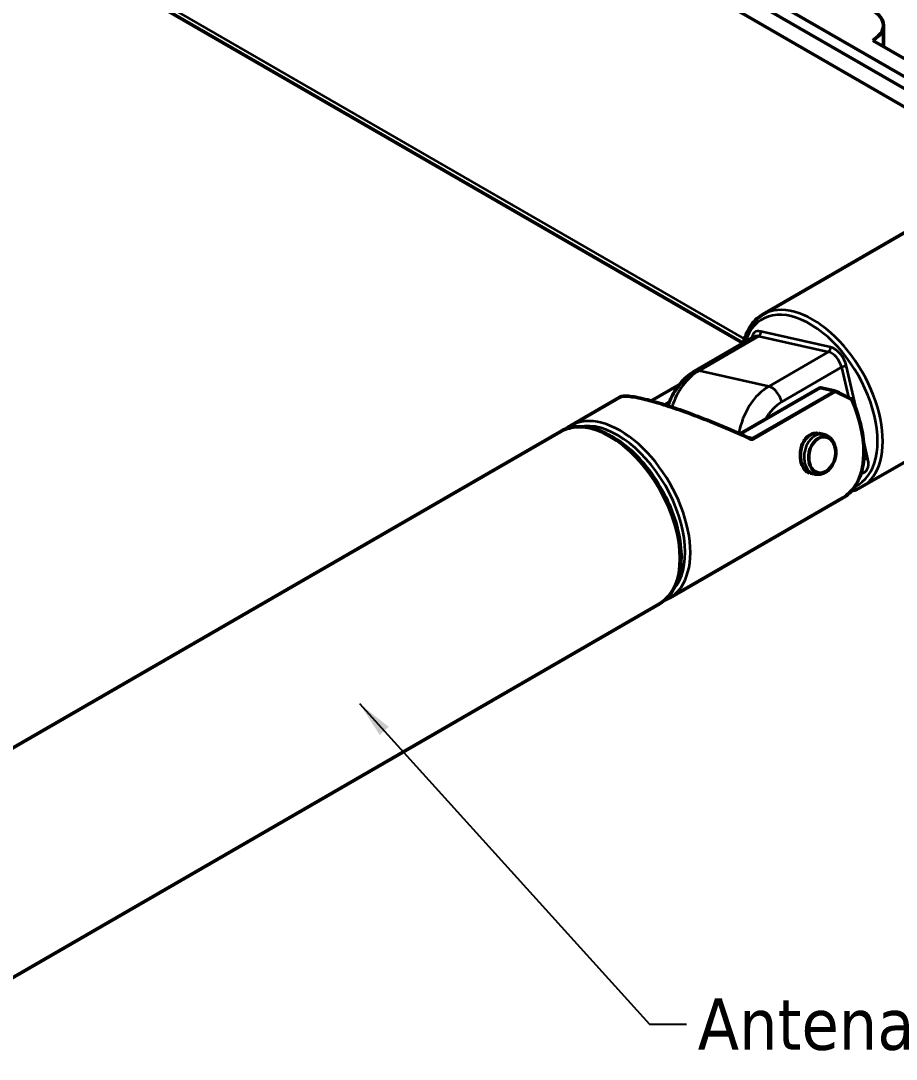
# Model space of a CAD drawing. Header units: millimetres. Extents: x -86 to 841, y -58 to 594.
# Drawn here: x 113.6 to 173.1, y 118.5 to 189 of the extents above; entities that cross this region are included whole.
import ezdxf

# ---------------------------------------------------------------- set-up
doc = ezdxf.new("R2010")
doc.units = ezdxf.units.MM
for name, color, linetype, lineweight in [('Symbol (ISO)', 7, 'Continuous', 25), ('Visible (ISO)', 7, 'Continuous', 50), ('Visible Narrow (ISO)', 7, 'Continuous', 35)]:
    doc.layers.add(name, color=color, linetype=linetype, lineweight=lineweight)
doc.styles.add('Note Text (ISO)', font='tahoma.ttf')
doc.dimstyles.new('Default - Method 1b (ISO)$7', dxfattribs={"dimtxt": 3.5, "dimasz": 2.5, "dimexe": 3.175, "dimexo": 0, "dimgap": 0.762, "dimtad": 1, "dimtoh": 1, "dimrnd": 1e-08, "dimtxsty": 'Note Text (ISO)', "dimcen": 0.09, "dimdle": 10, "dimclrd": 256, "dimclre": 256, "dimclrt": 256, "dimazin": 2, "dimtfac": 1, "dimtmove": 0, "dimatfit": 3, "dimfxl": 1, "dimtolj": 1, "dimlwd": -1, "dimlwe": -1, "dimarcsym": 0})

msp = doc.modelspace()

# ---------------------------------------------------------------- linework, layer by layer
at = {"layer": 'Visible (ISO)'}
for p, q in [((120.274, 216.04), (192.399, 174.399)), ((192.399, 173.582), (120.274, 215.223)), ((119.213, 214.611), (191.338, 172.97)), ((119.421, 192.108), (162.74, 167.097)), ((172.272, 188.687), (172.272, 187.244)), ((188.872, 177.66), (171.539, 187.667)), ((173.8, 174.656), (164.078, 169.043)), ((163.51, 167.542), (159.444, 165.194)), ((156.477, 163.179), (158.412, 164.296)), ((167.941, 164.055), (162.532, 160.932)), ((168.013, 164.066), (168.949, 163.855)), ((150.996, 161.49), (154.347, 163.425)), ((157.614, 162.813), (157.614, 162.813)), ((180.55, 162.965), (170.828, 157.352)), ((96.704, 130.145), (150.289, 161.082)), ((168.184, 160.897), (167.912, 160.958)), ((167.58, 158.214), (167.308, 158.275)), ((157.746, 149.799), (169.52, 156.596)), ((103.454, 118.454), (157.039, 149.391))]:
    msp.add_line(p, q, dxfattribs=at)
for centre, start, end in [((167.991, 163.968), 77.32462, 120), ((168.928, 163.758), 65.50302, 77.32462), ((170.038, 163.238), 23.6573, 64.34954)]:
    msp.add_arc(centre, 0.1, start, end, dxfattribs=at)
for centre, major_axis, ratio, start_param, end_param in [((169.772, 188.687), (2.5, 0), 0.57735, 5.497787, 8.63938), ((161.873, 159.976), (7.603, -3.369), 0.131363, 3.045293, 3.046105), ((170.038, 163.238), (0.0433, 0.0901), 0.510484, 6.283174, 6.284432), ((163.143, 160.55), (0.0413, 0.0911), 0.396996, 0.000943, 0.003316)]:
    msp.add_ellipse(centre, major_axis=major_axis, ratio=ratio, start_param=start_param, end_param=end_param, dxfattribs=at)
for major_axis in [(0.274, 1.22), (-0.274, -1.22)]:
    msp.add_ellipse((168.106, 159.505), major_axis=major_axis, ratio=0.720746, dxfattribs=at)
for points, knots in [([(164.078, 169.043), (163.717, 168.835), (163.412, 168.533), (162.987, 167.85), (162.842, 167.494), (162.747, 167.101)], [5.2015449, 5.2015449, 5.2015449, 5.2015449, 5.4998843, 5.4998843, 5.7455926, 5.7455926, 5.7455926, 5.7455926]), ([(159.444, 165.194), (159.124, 165.01), (158.834, 164.77), (158.326, 164.214), (158.108, 163.898), (157.808, 163.326), (157.705, 163.084), (157.621, 162.835)], [0, 0, 0, 0, 0.3141593, 0.3141593, 0.6283185, 0.6283185, 0.841008, 0.841008, 0.841008, 0.841008]), ([(154.347, 163.426), (154.475, 163.499), (154.663, 163.511), (155.222, 163.467), (155.612, 163.397), (156.457, 163.19), (156.898, 163.064), (157.815, 162.775), (158.3, 162.61), (159.358, 162.229), (159.943, 162.006), (161.243, 161.487), (161.962, 161.184), (162.825, 160.802), (163.006, 160.722), (163.184, 160.641)], [0, 0, 0, 0, 0.181521, 0.181521, 0.373156, 0.373156, 0.531632, 0.531632, 0.687903, 0.687903, 0.872727, 0.872727, 1.110078, 1.110078, 1.173928, 1.173928, 1.173928, 1.173928]), ([(170.13, 163.278), (170.375, 162.72), (170.569, 162.15), (170.844, 161.032), (170.924, 160.484), (170.961, 159.449), (170.919, 158.962), (170.715, 158.085), (170.552, 157.695), (170.114, 157.043), (169.839, 156.781), (169.52, 156.596)], [2.842636, 2.842636, 2.842636, 2.842636, 3.118756, 3.118756, 3.394875, 3.394875, 3.670994, 3.670994, 3.947114, 3.947114, 4.223233, 4.223233, 4.223233, 4.223233]), ([(157.039, 149.391), (157.4, 149.599), (157.705, 149.901), (158.182, 150.666), (158.349, 151.135), (158.528, 152.2), (158.534, 152.801), (158.38, 154.067), (158.22, 154.73), (157.752, 156.05), (157.445, 156.705), (156.714, 157.945), (156.291, 158.529), (155.37, 159.569), (154.873, 160.024), (153.848, 160.758), (153.321, 161.037), (152.29, 161.384), (151.785, 161.452), (150.945, 161.369), (150.597, 161.26), (150.289, 161.082)], [2.059952, 2.059952, 2.059952, 2.059952, 2.358292, 2.358292, 2.670032, 2.670032, 2.994802, 2.994802, 3.320964, 3.320964, 3.646079, 3.646079, 3.970765, 3.970765, 4.295964, 4.295964, 4.622194, 4.622194, 4.94637, 4.94637, 5.201545, 5.201545, 5.201545, 5.201545]), ([(167.234, 158.296), (167.168, 158.32), (167.104, 158.355), (166.965, 158.461), (166.893, 158.542), (166.772, 158.738), (166.722, 158.857), (166.652, 159.11), (166.631, 159.247), (166.615, 159.532), (166.623, 159.685), (166.671, 159.978), (166.712, 160.122), (166.822, 160.38), (166.892, 160.498), (167.06, 160.704), (167.162, 160.793), (167.376, 160.917), (167.491, 160.956), (167.676, 160.98), (167.747, 160.981), (167.818, 160.973)], [0.0116102, 0.0116102, 0.0116102, 0.0116102, 0.0411759, 0.0411759, 0.082784, 0.082784, 0.1262491, 0.1262491, 0.1686865, 0.1686865, 0.213484, 0.213484, 0.2579402, 0.2579402, 0.301115, 0.301115, 0.3463162, 0.3463162, 0.3891611, 0.3891611, 0.4151121, 0.4151121, 0.4151121, 0.4151121]), ([(168.184, 160.897), (168.284, 160.874), (168.38, 160.835), (168.553, 160.732), (168.631, 160.667), (168.764, 160.522), (168.82, 160.442), (168.91, 160.272), (168.945, 160.183), (168.997, 159.999), (169.013, 159.905), (169.021, 159.81)], [0.586509, 0.586509, 0.586509, 0.586509, 0.818589, 0.818589, 1.05067, 1.05067, 1.28275, 1.28275, 1.51483, 1.51483, 1.74691, 1.74691, 1.74691, 1.74691]), ([(168.802, 158.837), (168.754, 158.755), (168.699, 158.677), (168.574, 158.533), (168.504, 158.467), (168.35, 158.353), (168.265, 158.304), (168.083, 158.23), (167.985, 158.205), (167.784, 158.185), (167.68, 158.191), (167.58, 158.214)], [2.567702, 2.567702, 2.567702, 2.567702, 2.799782, 2.799782, 3.031862, 3.031862, 3.263942, 3.263942, 3.496022, 3.496022, 3.728102, 3.728102, 3.728102, 3.728102])]:
    msp.add_open_spline(points, degree=3, knots=knots, dxfattribs=at)
for points in [[(168.97, 163.848), (169.352, 163.674), (169.724, 163.5), (170.081, 163.328)], [(150.996, 161.49), (150.878, 161.422), (150.766, 161.344), (150.66, 161.256)], [(167.911, 160.958), (167.911, 160.958), (167.912, 160.958), (167.912, 160.958)], [(163.184, 160.641), (163.198, 160.635), (163.212, 160.63), (163.226, 160.627)], [(163.227, 160.627), (163.226, 160.627), (163.226, 160.627), (163.226, 160.627)], [(170.106, 157.075), (170.363, 157.131), (170.605, 157.223), (170.828, 157.352)], [(157.375, 149.625), (157.504, 149.673), (157.628, 149.731), (157.746, 149.799)]]:
    msp.add_open_spline(points, degree=3, dxfattribs=at)
at = {"layer": 'Visible Narrow (ISO)'}
for p, q in [((162.826, 167.386), (119.213, 192.566)), ((159.737, 165.229), (163.803, 167.576)), ((163.803, 167.576), (168.537, 166.511)), ((168.662, 166.838), (163.928, 167.903)), ((168.537, 166.511), (164.471, 164.164)), ((164.471, 164.164), (159.737, 165.229)), ((165.354, 163.112), (169.42, 165.459)), ((169.42, 165.459), (169.887, 163.421)), ((170.508, 162.286), (169.766, 165.523)), ((156.493, 163.175), (158.392, 164.271)), ((162.545, 160.926), (167.971, 164.058)), ((168.907, 163.848), (163.353, 160.641)), ((163.425, 160.576), (168.979, 163.783)), ((167.971, 164.058), (168.907, 163.848)), ((157.735, 163.141), (157.354, 162.92)), ((157.328, 162.905), (157.328, 162.905)), ((157.502, 162.85), (157.502, 162.85)), ((157.528, 162.865), (157.658, 162.94)), ((163.353, 160.641), (163.016, 160.717)), ((171.211, 159.222), (170.886, 160.638))]:
    msp.add_line(p, q, dxfattribs=at)
for centre, major_axis, ratio, start_param, end_param in [((167.276, 163.095), (-3.25, 5.629), 0.57735, 3.083475, 6.773521), ((167.453, 163.197), (3.375, -5.846), 0.57735, 0, 3.141593), ((164.186, 166.778), (-0.625, 1.083), 0.57735, 5.794029, 6.926686), ((164.01, 166.676), (-0.5, 0.866), 0.57735, 5.794029, 6.283185), ((163.752, 167.801), (0.055, 0.244), 0.720746, 3.728102, 5.298898), ((168.486, 166.736), (0.055, 0.244), 0.720746, 3.728102, 5.298898), ((168.744, 165.611), (0.5, -0.866), 0.57735, 1.08164, 2.652437), ((168.921, 165.713), (-0.625, 1.083), 0.57735, 4.223233, 5.794029), ((160.563, 161.628), (0.878, 3.903), 0.720746, 0.586509, 1.444171), ((159.944, 164.328), (-0.5, 0.866), 0.57735, 5.794029, 6.283185), ((169.589, 165.421), (-0.244, -0.056), 0.383656, 3.816971, 5.387767), ((165.297, 160.563), (-0.878, -3.903), 0.720746, 3.728102, 4.769411), ((164.678, 163.264), (-0.5, 0.866), 0.57735, 4.223233, 5.794029), ((167.991, 163.968), (-0.05, 0.0866), 0.57735, 5.794029, 6.283185), ((167.991, 163.968), (0.0219, 0.0976), 0.720746, 0, 0.586509), ((168.928, 163.758), (0.0219, 0.0976), 0.720746, 0, 0.586509), ((168.928, 163.758), (0.05, -0.0866), 0.57735, 1.53289, 2.652437), ((168.928, 163.758), (0.0415, 0.091), 0.409205, 5.176535, 6.283178), ((167.529, 163.242), (7.603, -3.369), 0.131363, 1.285102, 1.437395), ((161.873, 159.976), (7.603, -3.369), 0.131363, 1.454598, 3.045293), ((165.973, 160.411), (0.658, 2.927), 0.720746, 0.586509, 1.195863), ((166.145, 162.442), (3.375, -5.846), 0.57735, 0, 1.380597), ((170.038, 163.238), (0.0433, 0.0901), 0.510484, 5.082145, 6.283174), ((170.038, 163.238), (0.0916, 0.0401), 0.154363, 5.336473, 6.283185), ((154.371, 155.645), (3.375, -5.846), 0.57735, 0, 3.141593), ((153.664, 155.236), (-3.375, 5.846), 0.57735, 3.141593, 6.283185), ((154.194, 155.543), (-3.25, 5.629), 0.57735, 3.325575, 6.099203), ((167.882, 159.555), (0.302, 1.341), 0.720746, 0, 3.141593), ((167.322, 160.77), (-0.05, 0.0866), 0.57735, 5.794029, 6.28296), ((163.143, 160.55), (0.0413, 0.0911), 0.396996, 5.187126, 6.284129), ((163.373, 160.551), (0.05, -0.0866), 0.57735, 1.53289, 2.652437), ((170.365, 159.412), (0.625, -1.083), 0.57735, 5.947825, 7.364826), ((170.189, 159.31), (0.5, -0.866), 0.57735, 0.370202, 0.83751), ((171.034, 159.12), (0.244, 0.056), 0.383656, 0.675378, 1.956401)]:
    msp.add_ellipse(centre, major_axis=major_axis, ratio=ratio, start_param=start_param, end_param=end_param, dxfattribs=at)
for points, knots in [([(166.693, 159.043), (166.629, 159.321), (166.629, 159.645), (166.698, 159.944), (166.744, 160.143), (166.819, 160.332), (166.923, 160.49), (167.026, 160.648), (167.155, 160.775), (167.301, 160.86)], [0.6234182, 0.6234182, 0.6234182, 0.6234182, 0.7124729, 0.7124729, 0.7124729, 0.7718457, 0.7718457, 0.7718457, 0.8312184, 0.8312184, 0.8312184, 0.8312184]), ([(167.301, 160.86), (167.447, 160.944), (167.608, 160.984), (167.767, 160.977), (167.816, 160.975), (167.864, 160.969), (167.911, 160.958)], [0, 0, 0, 0, 0.05937275, 0.05937275, 0.05937275, 0.07747021, 0.07747021, 0.07747021, 0.07747021]), ([(167.308, 158.275), (167.149, 158.311), (167.008, 158.411), (166.898, 158.564), (166.852, 158.628), (166.812, 158.701), (166.778, 158.782), (166.743, 158.862), (166.715, 158.95), (166.693, 159.043)], [0.4931221, 0.4931221, 0.4931221, 0.4931221, 0.5640411, 0.5640411, 0.5640411, 0.5937275, 0.5937275, 0.5937275, 0.6234134, 0.6234134, 0.6234134, 0.6234134])]:
    msp.add_open_spline(points, degree=3, knots=knots, dxfattribs=at)
for points in [[(163.194, 160.577), (163.272, 160.541), (163.359, 160.538), (163.425, 160.576)], [(163.353, 160.641), (163.317, 160.621), (163.273, 160.617), (163.227, 160.627)]]:
    msp.add_open_spline(points, degree=3, dxfattribs=at)

# ---------------------------------------------------------------- texts
at = {"layer": 'Symbol (ISO)', "insert": (159.636, 122.594), "char_height": 3.5, "width": 14.92464, "attachment_point": 1, "style": 'Note Text (ISO)'}
msp.add_mtext('\\fTahoma|b0|i0;Antena', dxfattribs=at)

# ---------------------------------------------------------------- leaders
at = {"layer": 'Symbol (ISO)', "annotation_type": 0, "has_hookline": 1, "hookline_direction": 0, "text_width": 14.625}
msp.add_leader([(136.65, 142.61), (156.374, 120.844), (158.874, 120.844)], dimstyle='Default - Method 1b (ISO)$7', override={"dimtad": 0}, dxfattribs=at)

doc.saveas('drawing.dxf')
